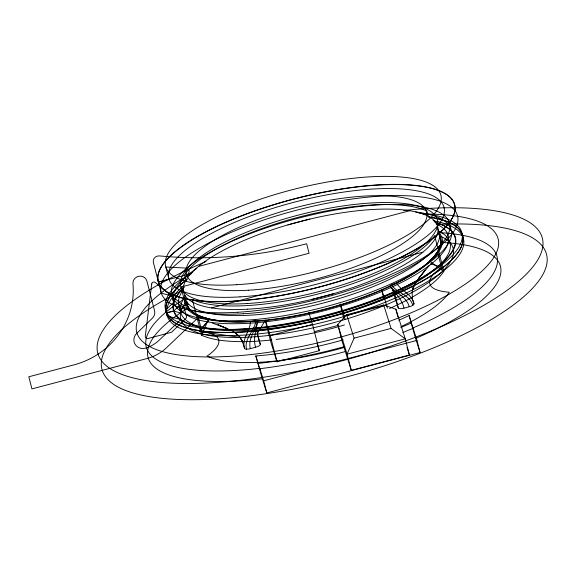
<?xml version="1.0" encoding="UTF-8"?>
<svg xmlns="http://www.w3.org/2000/svg" width="576" height="576" viewBox="0 0 576 576"><rect width="100%" height="100%" fill="white"/><g stroke="black" fill="none" stroke-linecap="round" stroke-linejoin="round"><path stroke-width="0.86" d="M254.981 320.515A5.371 1.606 -14.5 0 1 250.459 321.466C250.445 330.876 241.416 338.767 244.598 348.466A5.494 1.642 -14.5 0 0 246.478 349.171A5.386 1.613 -14.5 0 0 250.322 348.653L255.557 347.27C252.936 338.652 256.226 329.89 257.616 321.379M255.91 320.141C255.269 330.566 243.85 338.206 246.478 349.171M257.976 320.357C255.931 329.882 247.68 338.407 250.322 348.653M208.094 320.278L201.593 335.21A132.523 39.629 -14.5 0 0 271.807 339.941M384.617 305.309L383.688 304.985L346.687 314.741L354.074 338.155L347.098 354.168L351.281 370.332L409.421 355.003L405.238 338.839L395.885 309.182L386.23 305.863M256.997 334.051L265.306 320.256M208.051 320.566L200.261 331.546L240.61 337.478M429.091 265.716L418.788 278.114L425.189 270.101L416.304 281.743L412.625 288.569L414.18 285.401L412.106 291.859L412.394 297.806M351.281 370.332L341.921 340.668L337.745 324.511L344.758 316.843M346.003 315.49L346.687 314.741M435.182 256.831L437.047 254.318L437.587 251.827A131.105 39.204 -14.5 0 1 396.547 282.96A5.371 1.606 -14.5 0 1 391.795 284.407M199.555 316.31L166.147 348.084A43.87 41.854 -17.5 0 1 148.277 358.214L31.932 388.901L28.8 376.776L73.98 364.867A78.314 74.722 -17.5 0 0 132.955 283.766A7.128 6.804 -17.5 0 1 138.852 276.264A7.128 6.804 -17.5 0 1 146.916 281.153L154.541 310.622A8.28 7.898 -17.5 0 1 152.309 318.254L136.994 333.094A9.295 8.87 -17.5 0 0 134.892 343.966A9.295 8.87 -17.5 0 0 145.318 348.221A10.476 9.994 -17.5 0 0 146.513 347.825A32.825 31.32 -17.5 0 0 158.594 340.726L180.914 319.5L167.234 316.058L166.45 313.027L173.642 311.126L180.886 312.955L179.078 305.957L173.959 310.831L166.399 312.826L165.672 309.996L173.642 302.407L171.958 295.884L161.33 293.206L158.472 282.168L186.502 274.781A3.571 3.406 -17.5 0 0 185.854 268.063L165.845 267.012L168.991 279.18L158.422 281.966L153.389 262.519A5.465 5.213 -17.5 0 1 159.35 255.91L167.904 256.63A405.864 387.245 -17.5 0 0 306.634 243.756L309.089 253.253L180.958 287.028L185.623 305.071M196.531 315.655L197.604 314.914L202.435 333.583M287.921 224.878L309.838 219.096M333.382 293.753L311.472 299.527M198.446 266.443L409.788 210.722M183.758 305.712L188.33 304.459M211.522 307.901L422.863 252.18M265.399 320.234L270.238 335.563L312.523 324.41L319.313 350.676L277.027 361.822L271.116 343.087L265.205 320.213M340.474 304.128L344.232 316.051L386.525 304.906L387.396 308.29M314.482 331.661L338.825 325.238M392.414 289.418L398.268 307.958A5.443 1.627 -14.5 0 0 403.992 308.146L409.219 306.756A5.386 1.613 -14.5 0 0 412.776 305.323A5.494 1.642 -14.5 0 0 413.964 303.818C412.178 293.976 400.968 291.046 396.526 282.953M354.074 338.155L391.075 328.406L405.238 338.839L347.098 354.168L337.745 324.511M345.247 351.562A188.338 56.318 -14.5 0 1 259.848 368.705L263.664 380.808L416.952 340.394L420.084 352.512L266.796 392.926L262.346 378.814A55.102 0.828 75.2 0 1 259.02 367.344L255.823 355.939A148.968 44.546 -14.5 0 0 343.195 339.883M438.804 251.784L437.458 251.676L442.289 270.346L443.858 271.339A132.523 39.629 -14.5 0 1 389.534 308.498M203.09 318.614L199.562 317.261L197.575 315.101A132.394 39.593 -14.5 0 1 186.732 301.853M212.119 322.913L227.232 328.615L217.973 324.734L231.437 330.487M442.289 270.346L431.093 262.188M232.013 330.588L236.75 334.073M237.47 334.584L234.936 332.654L240.034 337.226M390.096 286.661C396.475 293.27 406.793 297.086 409.219 306.756M389.628 285.998C394.942 292.968 402.098 299.196 403.992 308.138M391.14 284.494C396.619 293.17 409.932 294.61 412.776 305.323M239.479 336.427L242.467 341.899M241.733 340.222L240.919 338.666L242.834 342.511M412.092 297.893L412.466 299.081M412.841 300.262L413.964 303.818M398.765 320.242A148.968 44.546 -14.5 0 0 409.111 315.526L411.458 322.978A40.874 0.612 75.2 0 0 412.913 327.946L413.237 328.903L413.136 328.291A188.338 56.318 -14.5 0 1 402.811 332.482M413.136 328.291L416.952 340.394M409.111 315.526L412.308 326.938A55.102 0.828 75.2 0 0 415.634 338.4L420.084 352.512M407.016 347.378L409.421 355.003M381.686 289.577L386.525 304.906M383.688 304.985L391.075 328.406M308.758 312.487L312.523 324.41M317.167 343.865L319.313 350.676M257.371 335.059L260.294 344.333A5.443 1.627 -14.5 0 1 255.557 347.278M255.823 355.939L258.17 363.391A40.874 0.612 75.2 0 0 259.632 368.359L259.949 369.317L259.848 368.705M241.978 340.178L244.598 348.466M394.74 293.803L398.268 307.958M260.294 344.333L256.716 330.192M443.858 271.339L434.635 235.67A132.523 39.629 -14.5 0 1 321.545 293.112A132.523 39.629 -14.5 0 1 192.362 299.534L201.593 335.21M428.414 217.051L426.852 211.003A132.523 39.629 -14.5 0 0 297.67 217.433A132.523 39.629 -14.5 0 0 184.586 274.874L186.149 280.922M395.885 309.182L397.865 316.836M381.708 290.405L383.458 297.18M344.232 316.051L345.11 319.442M340.078 304.092L343.807 318.499M270.238 335.563L277.027 361.822M263.664 380.808L266.796 392.926M401.033 326.606A132.523 39.629 -14.5 0 0 449.258 292.234L447.919 292.126A66.125 19.771 -14.5 0 1 441.482 267.574A132.523 39.629 -14.5 0 0 430.315 263.902M344.628 347.357A132.523 39.629 -14.5 0 1 280.8 360.425M277.286 360.828A132.523 39.629 -14.5 0 1 206.993 356.105L208.066 355.363A66.125 19.771 -14.5 0 0 199.217 331.445A132.523 39.629 -14.5 0 1 208.8 320.832M438.826 232.488A132.523 39.629 -14.5 0 1 324.382 309.578A132.523 39.629 -14.5 0 1 185.436 298.454M440.647 242.41A181.987 54.425 -14.5 0 1 415.634 338.4M262.346 378.814A181.987 54.425 -14.5 0 1 188.46 307.742M422.892 214.092A186.624 55.807 -14.5 0 1 458.273 288.713A186.624 55.807 -14.5 0 1 195.221 356.566A186.624 55.807 -14.5 0 1 191.124 273.874M439.236 232.668A181.094 54.151 -14.5 0 1 412.913 327.953M259.632 368.359A181.094 54.151 -14.5 0 1 185.486 298.217M439.97 236.002A140.695 42.07 -14.5 0 1 327.19 324.446A140.695 42.07 -14.5 0 1 186.422 301.399A131.206 39.24 -14.5 0 0 325.606 308.902A131.206 39.24 -14.5 0 0 439.07 234.756M433.102 220.723A153.079 45.778 -14.5 0 1 421.963 284.861A153.079 45.778 -14.5 0 1 228.377 335.628A153.079 45.778 -14.5 0 1 183.276 286.229M429.012 217.152A153.079 45.778 -14.5 0 1 421.488 281.664A153.079 45.778 -14.5 0 1 224.042 332.59A153.079 45.778 -14.5 0 1 187.02 279.569M434.88 222.3A145.634 43.553 -14.5 0 1 325.534 316.123A145.634 43.553 -14.5 0 1 183.924 287.302M438.602 231.134A139.082 41.587 -14.5 0 1 325.966 317.722A139.082 41.587 -14.5 0 1 184.99 296.842M435.989 223.776A139.082 41.587 -14.5 0 1 325.116 310.478A139.082 41.587 -14.5 0 1 183.182 289.843M435.262 222.451A145.26 43.438 -14.5 0 1 324.734 316.001A145.26 43.438 -14.5 0 1 184.212 287.064M428.962 216.95A153.079 45.778 -14.5 0 1 421.438 281.462A153.079 45.778 -14.5 0 1 223.992 332.388A153.079 45.778 -14.5 0 1 186.97 279.367M419.018 213.055A153.079 45.778 -14.5 0 1 424.217 276.61A153.079 45.778 -14.5 0 1 220.594 329.522A153.079 45.778 -14.5 0 1 192.787 271.843M415.634 212.026A143.453 42.898 -14.5 0 1 413.791 272.369A143.453 42.898 -14.5 0 1 225.331 320.71A143.453 42.898 -14.5 0 1 196.934 268.121M437.508 228.694A131.206 39.24 -14.5 0 1 324.043 302.839A131.206 39.24 -14.5 0 1 184.817 295.315M439.697 236.758A132.3 39.564 -14.5 0 1 437.479 251.842A131.767 39.406 -14.5 0 1 430.013 260.719A85.687 25.625 -14.5 0 1 429.35 260.719M439.819 237.01A132.127 39.514 -14.5 0 1 429.962 260.626M429.984 260.626A85.687 25.625 -14.5 0 1 429.329 260.618M250.438 321.48A131.105 39.204 -14.5 0 1 197.604 315.086A131.767 39.406 -14.5 0 0 209.167 318.946A85.687 25.625 -14.5 0 0 209.722 318.622M187.063 303.638A132.127 39.514 -14.5 0 0 209.16 318.838A85.687 25.625 -14.5 0 0 209.693 318.521M186.876 302.479A132.127 39.514 -14.5 0 1 186.804 301.27M344.441 324.943A132.523 39.629 -14.5 0 1 276.156 339.437M411.458 322.978A171.626 51.322 -14.5 0 1 400.81 327.478M344.837 346.478A171.626 51.322 -14.5 0 1 258.17 363.391M436.608 224.453A229.615 68.666 -14.5 0 1 502.128 312.818A229.615 68.666 -14.5 0 1 169.668 398.981A229.615 68.666 -14.5 0 1 183.01 290.174M403.639 210.499A229.615 68.666 -14.5 0 1 503.95 292.55A229.615 68.666 -14.5 0 1 157.406 382.061A229.615 68.666 -14.5 0 1 206.042 261.533M151.726 283.918L145.282 336.29A2.189 2.088 -17.5 0 0 147.967 338.501L170.878 332.46A2.189 2.088 -17.5 0 0 171.864 331.913L185.839 318.622A2.189 2.088 -17.5 0 0 186.444 316.591L183.794 306.353A2.189 2.088 -17.5 0 0 183.118 305.302L155.326 282.492A2.189 2.088 -17.5 0 0 151.726 283.918M248.486 290.218A124.085 37.109 -14.5 0 0 426.938 214.128A124.085 37.109 -14.5 0 0 244.001 225.101A124.085 37.109 -14.5 0 0 248.486 290.218M236.844 284.695A142.142 42.509 -14.5 0 0 441.266 197.532A142.142 42.509 -14.5 0 0 231.71 210.096A142.142 42.509 -14.5 0 0 236.844 284.695M239.998 296.87A142.142 42.509 -14.5 0 0 444.413 209.707A142.142 42.509 -14.5 0 0 234.857 222.271A142.142 42.509 -14.5 0 0 239.998 296.87M234.886 301.018A153.079 45.778 -14.5 0 0 455.033 207.144A153.079 45.778 -14.5 0 0 229.349 220.68A153.079 45.778 -14.5 0 0 234.886 301.018M247.154 303.523A132.523 39.629 -14.5 0 0 437.738 222.257A132.523 39.629 -14.5 0 0 242.366 233.971A132.523 39.629 -14.5 0 0 247.154 303.523M243.612 313.74A143.453 42.898 -14.5 0 0 449.921 225.77A143.453 42.898 -14.5 0 0 238.428 238.45A143.453 42.898 -14.5 0 0 243.612 313.74M237.794 312.257A153.079 45.778 -14.5 0 0 457.934 218.39A153.079 45.778 -14.5 0 0 232.258 231.919A153.079 45.778 -14.5 0 0 237.794 312.257M234.936 301.219A153.079 45.778 -14.5 0 0 455.083 207.346A153.079 45.778 -14.5 0 0 229.406 220.882A153.079 45.778 -14.5 0 0 234.936 301.219M247.27 309.204A131.206 39.24 -14.5 0 0 438.062 229.37A131.206 39.24 -14.5 0 0 246.629 239.364A131.206 39.24 -14.5 0 0 247.27 309.204"/></g></svg>
